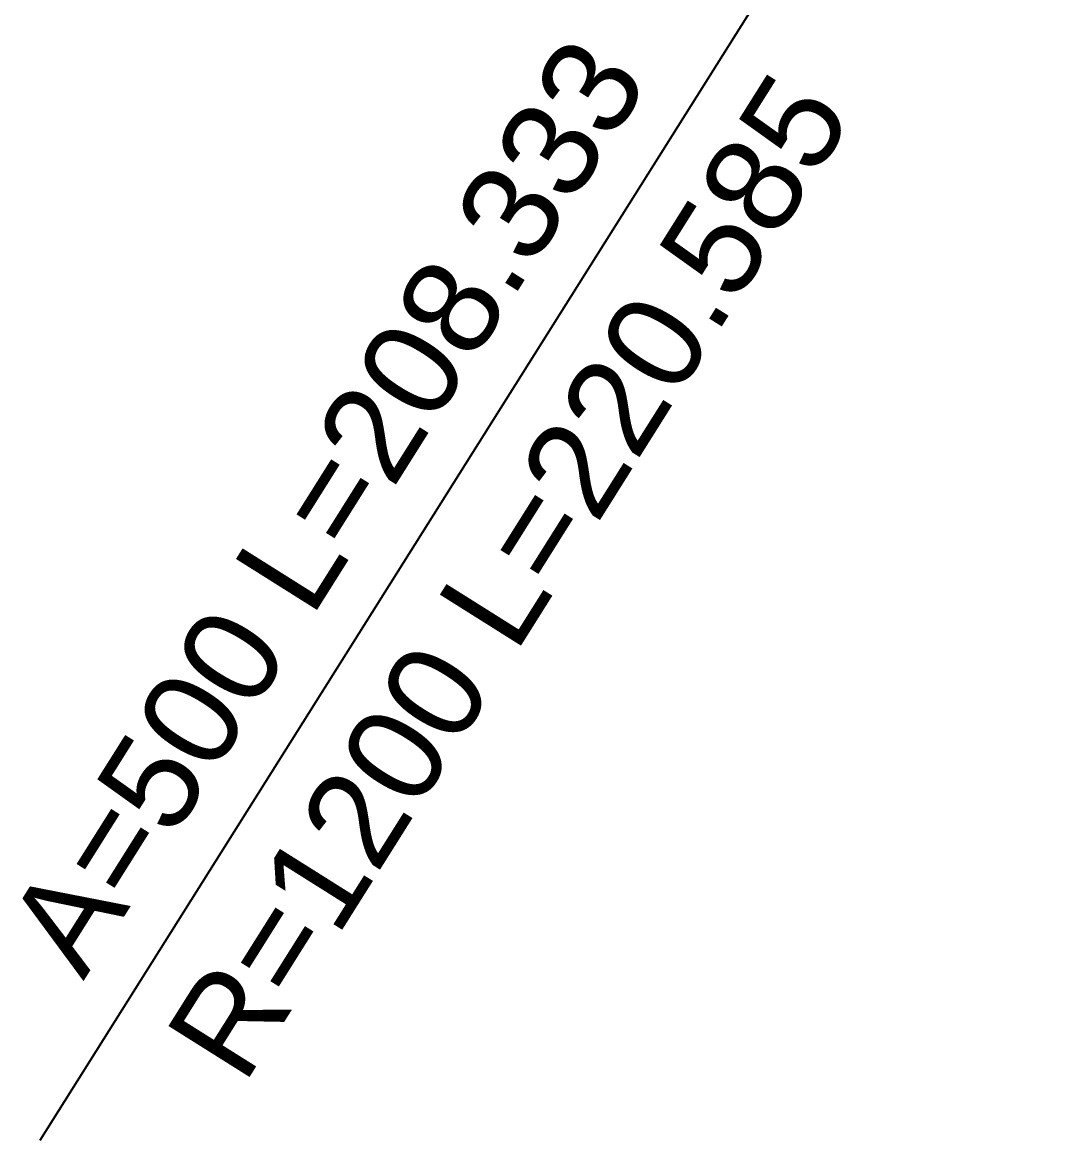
# Model space of a CAD drawing. Extents: x 2610184 to 2620710, y 1263771 to 1270672.
# Drawn here: x 2614123.3 to 2614257.9, y 1267091.7 to 1267237.6 of the extents above; entities that cross this region are included whole.
import ezdxf

# ---------------------------------------------------------------- set-up
doc = ezdxf.new("R2010")
doc.units = 0
doc.header["$LTSCALE"] = 5
doc.linetypes.add('DASHDOT', pattern=[10, 5, -2.5, 0, -2.5])
doc.linetypes.add('DASHEDX2', pattern=[3.75, 2.5, -1.25])
doc.layers.add('Grundriss_16', color=7, linetype='CONTINUOUS')
doc.layers.add('TunnelacsheWest', color=3, linetype='CONTINUOUS')
doc.styles.add('ARIAL', font='arial.ttf')

msp = doc.modelspace()

# ---------------------------------------------------------------- linework, layer by layer
at = {"layer": 'Grundriss_16', "color": 30, "linetype": 'Continuous', "lineweight": -3}
msp.add_line((2614246.85, 1267284.42), (2614125.59, 1267091.66), dxfattribs=at)
at = {"layer": 'Grundriss_16', "color": 1, "linetype": 'DASHEDX2', "lineweight": -3, "ltscale": 0.75}
for points in [[(2614249.6, 1267288.8, -0.045988), (2614425.25, 1267154.31)], [(2614424.37, 1267153.36, 0.045988), (2614248.91, 1267287.7)], [(2614244.78, 1267281.14, -0.045988), (2614419.12, 1267147.66)], [(2614244.09, 1267280.04, -0.045988), (2614418.24, 1267146.71)]]:
    msp.add_lwpolyline(points, format="xyb", dxfattribs=at)
at = {"layer": 'TunnelacsheWest', "color": 3, "linetype": 'DASHDOT', "lineweight": -3}
msp.add_lwpolyline([(2614246.85, 1267284.42, -0.045988), (2614421.75, 1267150.51)], format="xyb", dxfattribs=at)

# ---------------------------------------------------------------- texts
at = {"layer": 'Grundriss_16', "color": 30, "lineweight": -3, "style": 'ARIAL'}
for s, p in [('A=500 L=208.333', (2614131.28, 1267112.44)), ('R=1200 L=220.585', (2614152.2, 1267098.75))]:
    msp.add_text(s, height=12.5, rotation=57.8269, dxfattribs=at).set_placement(p)

doc.saveas('drawing.dxf')
